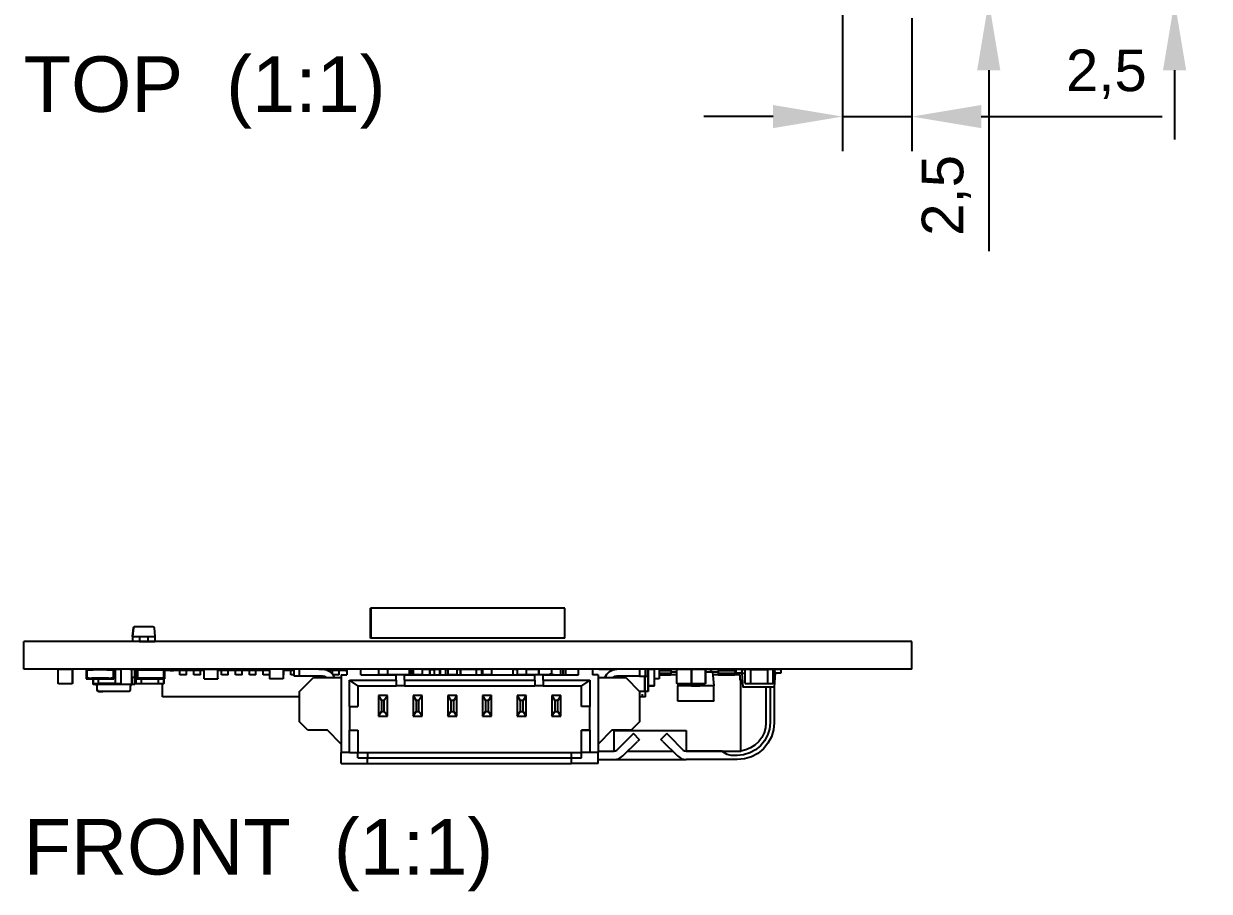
# Model space of a CAD drawing. Header units: millimetres. Extents: x -50 to 227, y -72 to 118.
# Drawn here: x 30.91 to 73.63, y 22.92 to 54.17 of the extents above; entities that cross this region are included whole.
import ezdxf

# ---------------------------------------------------------------- set-up
doc = ezdxf.new("R2010")
doc.units = ezdxf.units.MM
doc.layers.add('LABELS', color=7, linetype='Continuous')
doc.layers.add('VISIBLE', color=7, linetype='Continuous')
doc.styles.get("Standard").update_dxf_attribs({"font": 'arial.ttf'})
doc.dimstyles.get("Standard").update_dxf_attribs({"dimtxt": 2.5, "dimasz": 2.5, "dimexe": 1.25, "dimexo": 0.625, "dimtad": 1, "dimtxsty": 'Standard', "dimcen": 2.5, "dimazin": 3, "dimtfac": 1, "dimtmove": 0, "dimatfit": 3})

# ---------------------------------------------------------------- blocks, each defined once
blk = doc.blocks.new('*D2')
at = {"color": 0, "lineweight": -2, "transparency": 16777216}
for p, q in [((65.681, 60), (65.681, 62.5)), ((61.035, 57.5), (66.931, 57.5)), ((65.681, 57.5), (65.681, 55)), ((63.535, 55), (66.931, 55)), ((65.681, 52.5), (65.681, 45.982))]:
    blk.add_line(p, q, dxfattribs=at)
at = {"color": 0, "transparency": 16777216}
for points in [[(65.264, 60), (66.098, 60), (65.681, 57.5)], [(65.264, 52.5), (66.098, 52.5), (65.681, 55)]]:
    blk.add_solid(points, dxfattribs=at)
at = {"layer": 'Defpoints', "color": 0, "transparency": 16777216}
for p in [(60.41, 57.5), (62.91, 55), (65.681, 55)]:
    blk.add_point(p, dxfattribs=at)
at = {"color": 0, "transparency": 16777216, "insert": (64.155, 47.991), "char_height": 1.5, "attachment_point": 5, "rotation": 90}
blk.add_mtext('2,5', dxfattribs=at)
blk = doc.blocks.new('*D3')
at = {"color": 0, "lineweight": -2, "transparency": 16777216}
for p, q in [((60.41, 56.875), (60.41, 49.58)), ((62.91, 54.375), (62.91, 49.58)), ((57.91, 50.83), (55.41, 50.83)), ((60.41, 50.83), (62.91, 50.83)), ((65.41, 50.83), (71.928, 50.83))]:
    blk.add_line(p, q, dxfattribs=at)
at = {"color": 0, "transparency": 16777216}
for points in [[(57.91, 51.247), (57.91, 50.413), (60.41, 50.83)], [(65.41, 51.247), (65.41, 50.413), (62.91, 50.83)]]:
    blk.add_solid(points, dxfattribs=at)
at = {"layer": 'Defpoints', "color": 0, "transparency": 16777216}
for p in [(60.41, 57.5), (62.91, 55), (62.91, 50.83)]:
    blk.add_point(p, dxfattribs=at)
at = {"color": 0, "transparency": 16777216, "insert": (69.919, 52.356), "char_height": 1.5, "attachment_point": 5}
blk.add_mtext('2,5', dxfattribs=at)
blk = doc.blocks.new('*D10')
at = {"color": 0, "lineweight": -2, "transparency": 16777216}
for p, q in [((72.378, 63.75), (72.378, 66.25)), ((61.135, 61.25), (73.628, 61.25)), ((72.378, 55), (72.378, 61.25)), ((63.535, 55), (73.628, 55)), ((72.378, 52.5), (72.378, 50))]:
    blk.add_line(p, q, dxfattribs=at)
at = {"color": 0, "transparency": 16777216}
for points in [[(71.961, 63.75), (72.795, 63.75), (72.378, 61.25)], [(71.961, 52.5), (72.795, 52.5), (72.378, 55)]]:
    blk.add_solid(points, dxfattribs=at)
at = {"layer": 'Defpoints', "color": 0, "transparency": 16777216}
for p in [(60.51, 61.25), (72.378, 61.25), (62.91, 55)]:
    blk.add_point(p, dxfattribs=at)
at = {"color": 0, "transparency": 16777216, "insert": (70.851, 58.125), "char_height": 1.5, "attachment_point": 5, "rotation": 90}
blk.add_mtext('6,25', dxfattribs=at)

msp = doc.modelspace()

# ---------------------------------------------------------------- linework, layer by layer
at = {"layer": 'VISIBLE'}
for points in [[(43.431, 33.127), (43.41, 33.127)], [(43.41, 32.047), (43.41, 33.127)], [(43.431, 32.047), (43.431, 33.127)], [(50.41, 33.127), (43.431, 33.127)], [(50.41, 32.047), (50.41, 33.127)], [(34.836, 32.107), (34.862, 32.412)], [(34.862, 32.412), (34.836, 32.107)], [(34.836, 32.107), (34.986, 32.107)], [(34.836, 32.107), (34.836, 31.927)], [(34.836, 32.107), (34.836, 32.107)], [(34.862, 32.412), (34.878, 32.444), (34.912, 32.457)], [(34.912, 32.457), (34.878, 32.444), (34.862, 32.412)], [(34.912, 32.457), (35.559, 32.457)], [(34.986, 32.107), (35.086, 32.107)], [(35.086, 32.107), (35.086, 31.927)], [(35.086, 32.107), (35.089, 32.107), (35.1, 32.107), (35.118, 32.107), (35.142, 32.107), (35.17, 32.107), (35.202, 32.107), (35.236, 32.107), (35.269, 32.107), (35.301, 32.107), (35.329, 32.107), (35.353, 32.107), (35.371, 32.107), (35.382, 32.107), (35.386, 32.107)], [(35.386, 32.107), (35.486, 32.107)], [(35.386, 32.107), (35.386, 31.927)], [(35.486, 32.107), (35.636, 32.107)], [(35.559, 32.457), (35.593, 32.444), (35.609, 32.412)], [(35.609, 32.412), (35.636, 32.107)], [(35.636, 32.107), (35.636, 31.927)], [(43.431, 32.047), (43.41, 32.047)], [(50.41, 32.047), (43.431, 32.047)], [(30.91, 30.927), (30.91, 31.927)], [(62.91, 31.927), (30.91, 31.927)], [(35.086, 31.927), (35.089, 31.927), (35.1, 31.927), (35.118, 31.927), (35.142, 31.927), (35.17, 31.927), (35.202, 31.927), (35.236, 31.927), (35.269, 31.927), (35.301, 31.927), (35.329, 31.927), (35.353, 31.927), (35.371, 31.927), (35.382, 31.927), (35.386, 31.927)], [(35.386, 31.927), (35.486, 31.927)], [(35.486, 31.927), (35.586, 31.927)], [(35.586, 31.927), (35.636, 31.927)], [(62.91, 30.927), (62.91, 31.927)], [(62.91, 30.927), (30.91, 30.927)], [(32.148, 30.915), (32.16, 30.927)], [(32.148, 30.915), (32.16, 30.927)], [(32.16, 30.927), (32.148, 30.915)], [(32.16, 30.927), (32.148, 30.915)], [(32.148, 30.415), (32.148, 30.915)], [(32.16, 30.927), (32.66, 30.927)], [(32.66, 30.927), (32.16, 30.927)], [(32.66, 30.927), (32.672, 30.915)], [(32.66, 30.927), (32.672, 30.915)], [(32.672, 30.915), (32.66, 30.927)], [(32.672, 30.915), (32.66, 30.927)], [(32.672, 30.915), (32.672, 30.415)], [(32.672, 30.415), (32.672, 30.915)], [(32.672, 30.415), (32.672, 30.915)], [(32.672, 30.915), (32.672, 30.415)], [(33.411, 30.927), (33.161, 30.927)], [(33.161, 30.927), (33.161, 30.577)], [(34.141, 30.907), (33.181, 30.907)], [(33.181, 30.907), (33.181, 30.597)], [(33.181, 30.597), (33.181, 30.907)], [(33.181, 30.907), (33.411, 30.907)], [(33.423, 30.927), (33.411, 30.927)], [(33.51, 30.927), (33.481, 30.927), (33.411, 30.927)], [(33.423, 30.927), (33.411, 30.915)], [(33.411, 30.915), (33.423, 30.927)], [(33.411, 30.907), (33.411, 30.927)], [(33.411, 30.907), (33.411, 30.915)], [(33.423, 30.927), (33.599, 30.927)], [(33.51, 30.927), (33.483, 30.927)], [(34.222, 30.927), (33.599, 30.927)], [(33.911, 30.927), (33.599, 30.927)], [(34.222, 30.927), (33.599, 30.927)], [(33.599, 30.927), (33.611, 30.915)], [(33.611, 30.915), (33.599, 30.927)], [(33.911, 30.915), (33.611, 30.915)], [(33.611, 30.907), (33.611, 30.915)], [(33.66, 30.927), (33.66, 30.927)], [(34.161, 30.927), (33.911, 30.927)], [(33.911, 30.927), (33.911, 30.907)], [(33.911, 30.907), (34.141, 30.907)], [(34.141, 30.597), (34.141, 30.907)], [(34.141, 30.907), (34.141, 30.597)], [(34.223, 30.927), (34.161, 30.927)], [(34.161, 30.577), (34.161, 30.927)], [(34.211, 30.915), (34.161, 30.915)], [(34.223, 30.927), (34.211, 30.915)], [(34.211, 30.915), (34.223, 30.927)], [(34.211, 30.915), (34.211, 30.415)], [(34.223, 30.927), (34.399, 30.927)], [(34.81, 30.927), (34.399, 30.927)], [(34.81, 30.927), (34.399, 30.927)], [(34.73, 30.927), (34.399, 30.927)], [(34.411, 30.915), (34.399, 30.927)], [(34.399, 30.927), (34.411, 30.915)], [(34.411, 30.915), (34.411, 30.415)], [(34.73, 30.927), (34.775, 30.927)], [(34.81, 30.927), (34.775, 30.927)], [(34.81, 30.627), (34.81, 30.927)], [(34.838, 30.927), (34.81, 30.927)], [(34.81, 30.627), (34.81, 30.927)], [(34.81, 30.927), (34.84, 30.927), (34.91, 30.927)], [(34.838, 30.927), (34.81, 30.927)], [(34.838, 30.927), (34.91, 30.927)], [(34.91, 30.927), (34.91, 30.627)], [(34.91, 30.627), (34.91, 30.927)], [(34.91, 30.927), (34.91, 30.627)], [(34.985, 30.927), (34.911, 30.927)], [(34.911, 30.927), (34.911, 30.577)], [(35.005, 30.907), (34.931, 30.907)], [(34.931, 30.907), (34.931, 30.597)], [(34.931, 30.597), (34.931, 30.907)], [(34.931, 30.907), (34.985, 30.907)], [(34.972, 30.927), (34.972, 30.927)], [(35.148, 30.927), (34.972, 30.927)], [(34.972, 30.927), (34.985, 30.927)], [(34.985, 30.577), (34.985, 30.927)], [(34.985, 30.927), (35.235, 30.927)], [(35.005, 30.597), (35.005, 30.907)], [(35.005, 30.907), (35.965, 30.907)], [(35.235, 30.907), (35.005, 30.907)], [(35.005, 30.907), (35.005, 30.597)], [(35.148, 30.927), (35.148, 30.927)], [(35.235, 30.927), (35.235, 30.907)], [(35.235, 30.915), (35.661, 30.915)], [(35.735, 30.927), (35.661, 30.927)], [(35.661, 30.927), (35.661, 30.907)], [(35.735, 30.927), (35.985, 30.927)], [(35.735, 30.907), (35.735, 30.927)], [(35.965, 30.907), (35.735, 30.907)], [(35.948, 30.927), (35.772, 30.927)], [(35.948, 30.927), (35.948, 30.927)], [(35.965, 30.907), (35.965, 30.597)], [(35.965, 30.597), (35.965, 30.907)], [(36.19, 30.927), (35.985, 30.927)], [(36.19, 30.927), (35.985, 30.927)], [(36.19, 30.927), (35.985, 30.927)], [(36.19, 30.927), (35.985, 30.927)], [(36.19, 30.927), (35.985, 30.927)], [(36.19, 30.927), (35.985, 30.927)], [(36.19, 30.927), (35.985, 30.927)], [(36.19, 30.927), (35.985, 30.927)], [(36.19, 30.927), (35.985, 30.927)], [(36.19, 30.927), (35.985, 30.927)], [(35.985, 30.927), (35.985, 30.577)], [(36.54, 30.877), (35.985, 30.877)], [(36.31, 30.927), (36.275, 30.927), (36.19, 30.927)], [(36.19, 30.927), (36.275, 30.927), (36.31, 30.927)], [(36.31, 30.927), (36.275, 30.927), (36.19, 30.927)], [(36.19, 30.927), (36.275, 30.927), (36.31, 30.927)], [(36.31, 30.927), (36.275, 30.927), (36.19, 30.927)], [(36.19, 30.927), (36.275, 30.927), (36.31, 30.927)], [(36.31, 30.927), (36.275, 30.927), (36.19, 30.927)], [(36.19, 30.927), (36.275, 30.927), (36.31, 30.927)], [(36.31, 30.927), (36.275, 30.927), (36.19, 30.927)], [(36.19, 30.927), (36.275, 30.927), (36.31, 30.927)], [(36.31, 30.927), (36.275, 30.927), (36.19, 30.927)], [(36.19, 30.927), (36.275, 30.927), (36.31, 30.927)], [(36.31, 30.927), (36.275, 30.927), (36.19, 30.927)], [(36.19, 30.927), (36.275, 30.927), (36.31, 30.927)], [(36.31, 30.927), (36.275, 30.927), (36.19, 30.927)], [(36.19, 30.927), (36.275, 30.927), (36.31, 30.927)], [(36.31, 30.927), (36.275, 30.927), (36.19, 30.927)], [(36.19, 30.927), (36.275, 30.927), (36.31, 30.927)], [(36.31, 30.927), (36.275, 30.927), (36.19, 30.927)], [(36.19, 30.877), (36.275, 30.877), (36.31, 30.877)], [(36.301, 30.927), (36.31, 30.927)], [(36.31, 30.927), (36.411, 30.927)], [(36.411, 30.927), (36.31, 30.927)], [(36.31, 30.877), (36.31, 30.927)], [(36.31, 30.877), (36.31, 30.927)], [(36.31, 30.877), (36.31, 30.927)], [(36.31, 30.877), (36.31, 30.927)], [(36.31, 30.877), (36.31, 30.927)], [(36.31, 30.877), (36.31, 30.927)], [(36.31, 30.877), (36.31, 30.927)], [(36.31, 30.877), (36.31, 30.927)], [(36.31, 30.877), (36.31, 30.927)], [(36.31, 30.877), (36.31, 30.927)], [(36.31, 30.877), (36.31, 30.927)], [(36.31, 30.877), (36.31, 30.927)], [(36.31, 30.877), (36.31, 30.877)], [(36.31, 30.877), (36.31, 30.877)], [(36.31, 30.877), (36.31, 30.877)], [(36.31, 30.877), (36.31, 30.877)], [(36.31, 30.877), (36.31, 30.877)], [(36.31, 30.877), (36.31, 30.877)], [(36.31, 30.877), (36.31, 30.877)], [(36.31, 30.877), (36.31, 30.877)], [(36.423, 30.915), (36.411, 30.927)], [(36.423, 30.915), (36.411, 30.927)], [(36.411, 30.927), (36.423, 30.915)], [(36.411, 30.927), (36.423, 30.915)], [(36.423, 30.877), (36.423, 30.915)], [(36.423, 30.915), (36.423, 30.877)], [(36.423, 30.915), (36.423, 30.877)], [(36.423, 30.877), (36.423, 30.915)], [(36.54, 30.927), (36.54, 30.927)], [(36.54, 30.727), (36.54, 30.927)], [(36.54, 30.927), (36.78, 30.927)], [(36.78, 30.927), (36.54, 30.927)], [(36.54, 30.727), (36.54, 30.877)], [(36.78, 30.877), (36.54, 30.877)], [(36.78, 30.877), (36.78, 30.927)], [(36.78, 30.877), (36.78, 30.927)], [(36.78, 30.727), (36.78, 30.927)], [(37.04, 30.877), (36.78, 30.877)], [(36.78, 30.727), (36.78, 30.877)], [(36.78, 30.877), (36.78, 30.877)], [(36.78, 30.877), (36.78, 30.877)], [(36.835, 30.927), (37.41, 30.927)], [(36.835, 30.877), (36.835, 30.927)], [(37.04, 30.927), (37.04, 30.927)], [(37.04, 30.727), (37.04, 30.927)], [(37.04, 30.927), (37.28, 30.927)], [(37.28, 30.927), (37.04, 30.927)], [(37.04, 30.727), (37.04, 30.877)], [(37.28, 30.877), (37.04, 30.877)], [(37.28, 30.927), (37.28, 30.927)], [(37.28, 30.877), (37.28, 30.927)], [(37.28, 30.727), (37.28, 30.927)], [(37.41, 30.877), (37.28, 30.877)], [(37.28, 30.727), (37.28, 30.877)], [(37.41, 30.927), (37.31, 30.927)], [(37.31, 30.927), (37.31, 30.927)], [(37.41, 30.927), (37.31, 30.927)], [(37.41, 30.577), (37.41, 30.927)], [(37.41, 30.927), (37.91, 30.927)], [(37.41, 30.927), (37.41, 30.927)], [(37.512, 30.927), (37.512, 30.927)], [(37.91, 30.927), (39.761, 30.927)], [(37.91, 30.907), (37.91, 30.927)], [(37.91, 30.577), (37.91, 30.927)], [(38.04, 30.927), (37.91, 30.927)], [(38.04, 30.927), (37.91, 30.927)], [(38.04, 30.927), (37.91, 30.927)], [(37.91, 30.597), (37.91, 30.907)], [(38.04, 30.877), (37.91, 30.877)], [(38.04, 30.927), (38.04, 30.927)], [(38.04, 30.727), (38.04, 30.927)], [(38.04, 30.927), (38.28, 30.927)], [(38.28, 30.927), (38.04, 30.927)], [(38.04, 30.727), (38.04, 30.877)], [(38.28, 30.877), (38.04, 30.877)], [(38.28, 30.927), (38.28, 30.927)], [(38.28, 30.877), (38.28, 30.927)], [(38.28, 30.727), (38.28, 30.927)], [(38.54, 30.927), (38.28, 30.927)], [(38.31, 30.927), (38.28, 30.927)], [(38.31, 30.927), (38.28, 30.927)], [(38.54, 30.877), (38.28, 30.877)], [(38.28, 30.727), (38.28, 30.877)], [(38.31, 30.927), (38.31, 30.927)], [(38.54, 30.927), (38.54, 30.927)], [(38.54, 30.727), (38.54, 30.927)], [(38.54, 30.927), (38.78, 30.927)], [(38.78, 30.927), (38.54, 30.927)], [(38.54, 30.727), (38.54, 30.877)], [(38.78, 30.877), (38.54, 30.877)], [(38.78, 30.927), (38.78, 30.927)], [(38.78, 30.877), (38.78, 30.927)], [(38.78, 30.727), (38.78, 30.927)], [(39.04, 30.927), (38.78, 30.927)], [(39.04, 30.877), (38.78, 30.877)], [(38.78, 30.727), (38.78, 30.877)], [(39.04, 30.927), (39.04, 30.927)], [(39.04, 30.727), (39.04, 30.927)], [(39.04, 30.927), (39.28, 30.927)], [(39.28, 30.927), (39.04, 30.927)], [(39.04, 30.727), (39.04, 30.877)], [(39.28, 30.877), (39.04, 30.877)], [(39.28, 30.927), (39.28, 30.927)], [(39.28, 30.877), (39.28, 30.927)], [(39.28, 30.727), (39.28, 30.927)], [(39.54, 30.927), (39.28, 30.927)], [(39.54, 30.877), (39.28, 30.877)], [(39.28, 30.727), (39.28, 30.877)], [(39.41, 30.927), (39.41, 30.927)], [(39.41, 30.927), (39.54, 30.927)], [(39.54, 30.927), (39.54, 30.927)], [(39.54, 30.727), (39.54, 30.927)], [(39.54, 30.927), (39.564, 30.927), (39.626, 30.927), (39.761, 30.927)], [(39.761, 30.927), (39.54, 30.927)], [(39.54, 30.727), (39.54, 30.877)], [(39.761, 30.877), (39.626, 30.877), (39.564, 30.877), (39.54, 30.877)], [(39.761, 30.927), (39.761, 30.577)], [(40.261, 30.927), (39.761, 30.927)], [(39.78, 30.927), (39.78, 30.927)], [(40.04, 30.927), (40.04, 30.927)], [(40.261, 30.927), (40.653, 30.927)], [(40.261, 30.927), (40.28, 30.927)], [(40.28, 30.927), (40.261, 30.927)], [(40.261, 30.927), (40.261, 30.907)], [(40.261, 30.927), (40.261, 30.577)], [(40.261, 30.907), (40.261, 30.597)], [(40.28, 30.877), (40.261, 30.877)], [(40.28, 30.927), (40.28, 30.927)], [(40.28, 30.877), (40.28, 30.927)], [(40.28, 30.727), (40.28, 30.927)], [(40.28, 30.927), (40.41, 30.927)], [(40.54, 30.877), (40.28, 30.877)], [(40.28, 30.727), (40.28, 30.877)], [(40.41, 30.927), (40.41, 30.927)], [(40.51, 30.927), (40.41, 30.927)], [(40.51, 30.927), (40.41, 30.927)], [(40.51, 30.927), (40.51, 30.927)], [(40.54, 30.727), (40.54, 30.927)], [(40.54, 30.927), (40.573, 30.927), (40.653, 30.927)], [(40.653, 30.927), (40.54, 30.927)], [(40.54, 30.727), (40.54, 30.877)], [(40.653, 30.877), (40.573, 30.877), (40.54, 30.877)], [(40.653, 30.677), (40.653, 30.927)], [(40.853, 30.677), (40.853, 30.927)], [(41.54, 30.927), (41.78, 30.927)], [(41.679, 30.927), (41.985, 30.927)], [(41.78, 30.927), (41.679, 30.927)], [(41.679, 30.927), (41.815, 30.905), (41.938, 30.844), (42.037, 30.748), (42.102, 30.627)], [(41.78, 30.915), (41.78, 30.927)], [(41.78, 30.915), (41.78, 30.927)], [(41.822, 30.927), (41.822, 30.927)], [(41.998, 30.927), (41.822, 30.927)], [(41.822, 30.927), (41.998, 30.927)], [(41.998, 30.927), (41.822, 30.927)], [(41.822, 30.927), (41.998, 30.927)], [(41.998, 30.927), (41.822, 30.927)], [(41.822, 30.927), (41.998, 30.927)], [(42.04, 30.877), (41.884, 30.877)], [(41.985, 30.877), (41.985, 30.927)], [(41.985, 30.877), (41.985, 30.877)], [(41.985, 30.877), (41.985, 30.877)], [(41.998, 30.927), (42.01, 30.915)], [(42.01, 30.915), (41.998, 30.927)], [(41.998, 30.927), (42.01, 30.915)], [(42.01, 30.915), (41.998, 30.927)], [(41.998, 30.927), (42.01, 30.915)], [(42.01, 30.915), (41.998, 30.927)], [(42.01, 30.915), (42.04, 30.915)], [(42.01, 30.877), (42.01, 30.915)], [(42.04, 30.927), (42.04, 30.927)], [(42.04, 30.743), (42.04, 30.927)], [(42.04, 30.927), (42.28, 30.927)], [(42.28, 30.927), (42.04, 30.927)], [(42.04, 30.743), (42.04, 30.877)], [(42.28, 30.877), (42.04, 30.877)], [(42.28, 30.877), (42.28, 30.927)], [(42.28, 30.877), (42.28, 30.927)], [(42.28, 30.727), (42.28, 30.927)], [(42.28, 30.915), (42.51, 30.915)], [(42.553, 30.877), (42.28, 30.877)], [(42.28, 30.727), (42.28, 30.877)], [(42.28, 30.877), (42.28, 30.877)], [(42.28, 30.877), (42.28, 30.877)], [(42.51, 30.927), (42.521, 30.927), (42.553, 30.927)], [(42.553, 30.927), (42.521, 30.927), (42.51, 30.927)], [(42.51, 30.927), (42.521, 30.927), (42.553, 30.927)], [(42.553, 30.927), (42.521, 30.927), (42.51, 30.927)], [(42.51, 30.877), (42.51, 30.927)], [(42.51, 30.927), (42.521, 30.927), (42.553, 30.927)], [(42.553, 30.927), (42.521, 30.927), (42.51, 30.927)], [(42.51, 30.877), (42.521, 30.877), (42.553, 30.877)], [(42.553, 30.927), (42.533, 30.927)], [(42.553, 30.927), (42.553, 30.727)], [(43.053, 30.727), (43.053, 30.927)], [(43.693, 30.927), (43.693, 30.727)], [(44.013, 30.927), (44.013, 30.727)], [(44.81, 30.727), (44.81, 30.927)], [(44.81, 30.927), (44.91, 30.927)], [(44.83, 30.727), (44.83, 30.907)], [(44.83, 30.907), (44.905, 30.907)], [(44.905, 30.907), (44.83, 30.907)], [(44.83, 30.907), (44.83, 30.727)], [(44.917, 30.927), (44.905, 30.915)], [(44.905, 30.727), (44.905, 30.915)], [(44.91, 30.925), (44.91, 30.927)], [(44.91, 30.927), (44.943, 30.927)], [(44.943, 30.927), (44.917, 30.927)], [(44.917, 30.927), (44.943, 30.927)], [(44.943, 30.927), (44.922, 30.927)], [(44.922, 30.927), (44.943, 30.927)], [(44.943, 30.927), (44.943, 30.727)], [(45.263, 30.927), (45.263, 30.727)], [(45.263, 30.927), (45.536, 30.927)], [(45.536, 30.927), (45.263, 30.927)], [(45.548, 30.915), (45.536, 30.927)], [(45.548, 30.915), (45.536, 30.927)], [(45.536, 30.927), (45.548, 30.915)], [(45.536, 30.927), (45.548, 30.915)], [(45.548, 30.727), (45.548, 30.915)], [(45.548, 30.915), (45.548, 30.727)], [(45.548, 30.915), (45.548, 30.727)], [(45.548, 30.727), (45.548, 30.915)], [(45.548, 30.915), (45.705, 30.915)], [(45.56, 30.927), (45.66, 30.927)], [(45.56, 30.915), (45.56, 30.927)], [(45.66, 30.927), (45.91, 30.927)], [(45.66, 30.915), (45.66, 30.927)], [(45.717, 30.927), (45.705, 30.915)], [(45.705, 30.915), (45.705, 30.727)], [(45.893, 30.927), (45.717, 30.927)], [(45.717, 30.927), (45.893, 30.927)], [(45.898, 30.927), (45.722, 30.927)], [(45.722, 30.927), (45.898, 30.927)], [(45.893, 30.927), (45.905, 30.915)], [(45.905, 30.915), (45.893, 30.927)], [(45.898, 30.927), (45.91, 30.915)], [(45.91, 30.915), (45.898, 30.927)], [(45.905, 30.727), (45.905, 30.915)], [(45.905, 30.915), (45.905, 30.727)], [(45.91, 30.927), (45.91, 30.727)], [(45.91, 30.727), (45.91, 30.915)], [(45.91, 30.915), (45.91, 30.727)], [(46.136, 30.927), (46.124, 30.915)], [(46.136, 30.927), (46.124, 30.915)], [(46.124, 30.915), (46.136, 30.927)], [(46.124, 30.915), (46.136, 30.927)], [(46.124, 30.727), (46.124, 30.915)], [(46.136, 30.927), (46.193, 30.927)], [(46.193, 30.927), (46.136, 30.927)], [(46.193, 30.927), (46.193, 30.727)], [(46.513, 30.927), (46.513, 30.727)], [(46.513, 30.927), (46.636, 30.927)], [(46.636, 30.927), (46.513, 30.927)], [(46.599, 30.927), (46.599, 30.927)], [(46.648, 30.915), (46.636, 30.927)], [(46.648, 30.915), (46.636, 30.927)], [(46.636, 30.927), (46.648, 30.915)], [(46.636, 30.927), (46.648, 30.915)], [(47.211, 30.915), (46.648, 30.915)], [(46.648, 30.727), (46.648, 30.915)], [(46.648, 30.915), (46.648, 30.727)], [(46.648, 30.915), (46.648, 30.727)], [(46.648, 30.727), (46.648, 30.915)], [(47.148, 30.915), (47.16, 30.927)], [(47.148, 30.915), (47.16, 30.927)], [(47.16, 30.927), (47.148, 30.915)], [(47.16, 30.927), (47.148, 30.915)], [(47.16, 30.927), (47.223, 30.927)], [(47.223, 30.927), (47.16, 30.927)], [(47.223, 30.927), (47.211, 30.915)], [(47.211, 30.915), (47.223, 30.927)], [(47.211, 30.915), (47.211, 30.727)], [(47.443, 30.927), (47.223, 30.927)], [(47.223, 30.927), (47.399, 30.927)], [(47.399, 30.927), (47.443, 30.927)], [(47.411, 30.915), (47.399, 30.927)], [(47.399, 30.927), (47.411, 30.915)], [(47.411, 30.915), (47.411, 30.727)], [(47.443, 30.927), (47.443, 30.727)], [(47.763, 30.927), (47.763, 30.727)], [(48.548, 30.915), (48.56, 30.927)], [(48.548, 30.915), (48.56, 30.927)], [(48.56, 30.927), (48.548, 30.915)], [(48.56, 30.927), (48.548, 30.915)], [(48.548, 30.727), (48.548, 30.915)], [(48.56, 30.927), (48.693, 30.927)], [(48.693, 30.927), (48.56, 30.927)], [(48.693, 30.927), (48.693, 30.727)], [(49.013, 30.927), (49.013, 30.727)], [(49.013, 30.927), (49.461, 30.927)], [(49.461, 30.927), (49.013, 30.927)], [(49.013, 30.927), (49.06, 30.927)], [(49.06, 30.927), (49.013, 30.927)], [(49.473, 30.915), (49.461, 30.927)], [(49.473, 30.915), (49.461, 30.927)], [(49.461, 30.927), (49.473, 30.915)], [(49.461, 30.927), (49.473, 30.915)], [(49.473, 30.727), (49.473, 30.915)], [(49.473, 30.915), (49.473, 30.727)], [(49.473, 30.915), (49.473, 30.727)], [(49.473, 30.727), (49.473, 30.915)], [(49.834, 30.727), (49.943, 30.766)], [(49.943, 30.766), (49.834, 30.727)], [(49.943, 30.727), (49.943, 30.927)], [(50.311, 30.927), (50.263, 30.927)], [(50.336, 30.927), (50.316, 30.927), (50.263, 30.927)], [(50.263, 30.727), (50.263, 30.927)], [(50.903, 30.927), (50.311, 30.927)], [(50.903, 30.927), (50.311, 30.927)], [(50.436, 30.927), (50.336, 30.927)], [(50.336, 30.927), (50.336, 30.727)], [(50.436, 30.927), (50.412, 30.927)], [(50.903, 30.927), (50.412, 30.927)], [(50.412, 30.927), (50.436, 30.927)], [(50.903, 30.927), (50.436, 30.927)], [(50.436, 30.727), (50.436, 30.927)], [(50.436, 30.927), (50.436, 30.727)], [(50.903, 30.727), (50.903, 30.927)], [(52.277, 30.927), (51.403, 30.927)], [(51.403, 30.927), (51.403, 30.727)], [(51.635, 30.927), (52.277, 30.927)], [(51.854, 30.627), (51.919, 30.748), (52.018, 30.844), (52.141, 30.905), (52.277, 30.927)], [(53.103, 30.927), (53.103, 30.677)], [(53.311, 30.927), (53.303, 30.927)], [(53.411, 30.927), (53.303, 30.927)], [(53.311, 30.927), (53.303, 30.927)], [(53.303, 30.927), (53.303, 30.677)], [(53.411, 30.927), (53.311, 30.927)], [(53.311, 30.927), (53.311, 30.677)], [(53.411, 30.677), (53.411, 30.927)], [(53.411, 30.927), (53.411, 30.677)], [(53.411, 30.927), (53.411, 30.677)], [(53.411, 30.927), (53.411, 30.677)], [(53.411, 30.927), (53.635, 30.927)], [(53.811, 30.927), (53.635, 30.927)], [(53.635, 30.327), (53.635, 30.927)], [(53.635, 30.332), (53.635, 30.927)], [(53.811, 30.927), (53.811, 30.907)], [(53.811, 30.927), (53.811, 30.577)], [(53.811, 30.927), (54.23, 30.927)], [(53.811, 30.907), (53.811, 30.597)], [(53.811, 30.877), (54.23, 30.877)], [(53.811, 30.777), (54.23, 30.777)], [(54.23, 30.927), (54.23, 30.877)], [(54.23, 30.877), (54.23, 30.777)], [(54.23, 30.827), (54.235, 30.827)], [(54.23, 30.827), (54.448, 30.827)], [(54.23, 30.777), (54.23, 30.727)], [(54.435, 30.827), (54.42, 30.827), (54.377, 30.827), (54.235, 30.827)], [(54.235, 30.827), (54.377, 30.827), (54.42, 30.827), (54.435, 30.827)], [(54.448, 30.915), (54.46, 30.927)], [(54.448, 30.915), (54.46, 30.927)], [(54.46, 30.927), (54.448, 30.915)], [(54.46, 30.927), (54.448, 30.915)], [(54.448, 30.415), (54.448, 30.915)], [(54.46, 30.927), (54.96, 30.927)], [(54.96, 30.927), (54.46, 30.927)], [(54.96, 30.927), (54.972, 30.915)], [(54.96, 30.927), (54.972, 30.915)], [(54.972, 30.915), (54.96, 30.927)], [(54.972, 30.915), (54.96, 30.927)], [(54.961, 30.927), (54.96, 30.927)], [(54.961, 30.927), (54.96, 30.927)], [(54.96, 30.927), (54.961, 30.927)], [(54.96, 30.927), (54.961, 30.927)], [(54.96, 30.927), (54.975, 30.927)], [(54.961, 30.927), (55.461, 30.927)], [(55.461, 30.927), (54.961, 30.927)], [(54.972, 30.915), (54.972, 30.415)], [(54.972, 30.415), (54.972, 30.915)], [(54.972, 30.415), (54.972, 30.915)], [(54.972, 30.915), (54.972, 30.415)], [(55.275, 30.927), (55.28, 30.927)], [(55.473, 30.915), (55.461, 30.927)], [(55.473, 30.915), (55.461, 30.927)], [(55.461, 30.927), (55.473, 30.915)], [(55.461, 30.927), (55.473, 30.915)], [(55.473, 30.415), (55.473, 30.915)], [(55.473, 30.915), (55.473, 30.415)], [(55.473, 30.915), (55.473, 30.415)], [(55.473, 30.415), (55.473, 30.915)], [(55.473, 30.827), (55.732, 30.827)], [(55.73, 30.827), (55.712, 30.827), (55.659, 30.827), (55.577, 30.827), (55.473, 30.827)], [(55.473, 30.827), (55.93, 30.827)], [(55.93, 30.827), (55.473, 30.827)], [(55.473, 30.827), (55.93, 30.827)], [(55.68, 30.877), (55.666, 30.912), (55.631, 30.927), (55.631, 30.927)], [(55.68, 30.877), (55.695, 30.841), (55.73, 30.827)], [(55.732, 30.827), (55.775, 30.327)], [(55.93, 30.927), (56.53, 30.927)], [(55.93, 30.927), (55.93, 30.877)], [(55.93, 30.877), (56.53, 30.877)], [(55.93, 30.877), (55.93, 30.777)], [(55.93, 30.777), (56.53, 30.777)], [(55.93, 30.777), (55.93, 30.727)], [(56.53, 30.927), (56.53, 30.877)], [(56.53, 30.877), (56.53, 30.777)], [(56.53, 30.827), (56.585, 30.827)], [(56.53, 30.827), (56.585, 30.827)], [(56.53, 30.777), (56.53, 30.727)], [(56.585, 30.787), (56.585, 30.927)], [(56.585, 30.927), (56.795, 30.927)], [(56.785, 30.787), (56.585, 30.787)], [(56.785, 30.787), (56.795, 30.927)], [(56.795, 30.927), (56.785, 30.787)], [(56.785, 30.787), (56.821, 30.277)], [(56.785, 30.787), (56.91, 30.787)], [(56.795, 30.927), (56.922, 30.927)], [(56.922, 30.927), (56.91, 30.915)], [(56.91, 30.415), (56.91, 30.915)], [(57.098, 30.927), (56.922, 30.927)], [(56.922, 30.927), (57.098, 30.927)], [(57.098, 30.927), (57.976, 30.927)], [(57.098, 30.927), (57.11, 30.915)], [(57.11, 30.915), (57.098, 30.927)], [(57.11, 30.915), (57.71, 30.915)], [(57.11, 30.415), (57.11, 30.915)], [(57.722, 30.927), (57.71, 30.915)], [(57.71, 30.915), (57.71, 30.415)], [(57.898, 30.927), (57.722, 30.927)], [(57.722, 30.927), (57.898, 30.927)], [(57.898, 30.927), (57.91, 30.915)], [(57.91, 30.915), (57.898, 30.927)], [(57.91, 30.415), (57.91, 30.915)], [(57.91, 30.915), (57.91, 30.415)], [(57.91, 30.787), (57.985, 30.787)], [(57.985, 30.787), (57.95, 30.277)], [(57.985, 30.787), (57.976, 30.927)], [(57.976, 30.927), (58.185, 30.927)], [(57.985, 30.787), (57.976, 30.927)], [(58.185, 30.787), (57.985, 30.787)], [(58.185, 30.927), (58.185, 30.787)], [(32.16, 30.403), (32.148, 30.415)], [(32.66, 30.403), (32.16, 30.403)], [(32.672, 30.415), (32.66, 30.403)], [(33.161, 30.577), (33.261, 30.577)], [(33.181, 30.597), (34.141, 30.597)], [(33.261, 30.597), (33.181, 30.597)], [(33.261, 30.597), (33.261, 30.577)], [(33.261, 30.597), (33.261, 30.577)], [(33.261, 30.577), (33.361, 30.577)], [(33.961, 30.597), (33.361, 30.597)], [(33.361, 30.597), (33.361, 30.577)], [(33.361, 30.577), (33.961, 30.577)], [(33.41, 30.377), (33.41, 30.577)], [(33.41, 30.577), (33.41, 30.377)], [(33.41, 30.415), (33.41, 30.577)], [(33.51, 30.377), (33.481, 30.377), (33.41, 30.377)], [(33.411, 30.415), (33.411, 30.577)], [(33.411, 30.415), (33.423, 30.403)], [(33.599, 30.403), (33.423, 30.403)], [(33.51, 30.403), (33.51, 30.377)], [(34.81, 30.377), (33.51, 30.377)], [(33.76, 30.377), (33.584, 30.377), (33.528, 30.377), (33.51, 30.377)], [(33.51, 30.377), (33.546, 30.362), (33.56, 30.327)], [(33.56, 30.327), (33.546, 30.362), (33.512, 30.377), (33.51, 30.377)], [(33.611, 30.415), (33.599, 30.403)], [(33.611, 30.415), (33.611, 30.577)], [(34.211, 30.415), (33.611, 30.415)], [(33.961, 30.597), (33.961, 30.577)], [(33.961, 30.597), (33.961, 30.577)], [(33.961, 30.577), (34.061, 30.577)], [(34.061, 30.597), (34.061, 30.577)], [(34.141, 30.597), (34.061, 30.597)], [(34.061, 30.577), (34.161, 30.577)], [(34.223, 30.403), (34.211, 30.415)], [(34.399, 30.403), (34.223, 30.403)], [(34.399, 30.403), (34.411, 30.415)], [(34.766, 30.349), (34.76, 30.327)], [(34.766, 30.349), (34.76, 30.327)], [(34.81, 30.377), (34.766, 30.349)], [(34.81, 30.377), (34.809, 30.377), (34.775, 30.362), (34.766, 30.349)], [(34.81, 30.377), (34.81, 30.627)], [(34.91, 30.627), (34.84, 30.627), (34.81, 30.627)], [(34.81, 30.627), (34.81, 30.377)], [(34.81, 30.627), (34.838, 30.627)], [(34.81, 30.627), (34.838, 30.627)], [(34.91, 30.627), (34.84, 30.627), (34.81, 30.627)], [(34.91, 30.377), (34.84, 30.377), (34.81, 30.377)], [(34.91, 30.627), (34.91, 30.377)], [(34.91, 30.377), (34.91, 30.627)], [(34.91, 30.627), (34.91, 30.627)], [(34.91, 30.377), (34.91, 30.377)], [(34.911, 30.577), (35.011, 30.577)], [(34.931, 30.597), (34.985, 30.597)], [(34.985, 30.597), (34.931, 30.597)], [(34.96, 30.415), (34.96, 30.577)], [(34.96, 30.415), (34.972, 30.403)], [(35.148, 30.403), (34.972, 30.403)], [(35.085, 30.577), (34.985, 30.577)], [(35.011, 30.597), (35.005, 30.597)], [(35.965, 30.597), (35.005, 30.597)], [(35.005, 30.597), (35.085, 30.597)], [(35.011, 30.577), (35.111, 30.577)], [(35.011, 30.577), (35.043, 30.577)], [(35.085, 30.597), (35.085, 30.577)], [(35.085, 30.577), (35.185, 30.577)], [(35.111, 30.577), (35.711, 30.577)], [(35.148, 30.403), (35.16, 30.415)], [(35.16, 30.415), (35.148, 30.403)], [(35.16, 30.415), (35.16, 30.577)], [(35.16, 30.415), (35.76, 30.415)], [(35.185, 30.597), (35.785, 30.597)], [(35.185, 30.597), (35.185, 30.577)], [(35.785, 30.577), (35.185, 30.577)], [(35.711, 30.577), (35.811, 30.577)], [(35.711, 30.577), (35.743, 30.577)], [(35.76, 30.577), (35.76, 30.415)], [(35.772, 30.403), (35.76, 30.415)], [(35.948, 30.403), (35.772, 30.403)], [(35.785, 30.597), (35.785, 30.577)], [(35.785, 30.577), (35.885, 30.577)], [(35.811, 30.577), (35.911, 30.577)], [(35.885, 30.597), (35.965, 30.597)], [(35.885, 30.597), (35.885, 30.577)], [(35.985, 30.577), (35.885, 30.577)], [(35.91, 29.927), (35.91, 30.403)], [(35.911, 30.577), (35.943, 30.577)], [(35.96, 30.415), (35.948, 30.403)], [(35.948, 30.403), (35.96, 30.415)], [(35.96, 30.415), (35.96, 30.577)], [(35.96, 30.577), (35.96, 30.415)], [(36.78, 30.727), (36.54, 30.727)], [(36.78, 30.727), (36.54, 30.727)], [(37.28, 30.727), (37.04, 30.727)], [(37.28, 30.727), (37.04, 30.727)], [(37.41, 30.577), (37.91, 30.577)], [(37.91, 30.597), (37.91, 30.577)], [(37.91, 30.597), (37.91, 30.577)], [(38.28, 30.727), (38.04, 30.727)], [(38.28, 30.727), (38.04, 30.727)], [(38.78, 30.727), (38.54, 30.727)], [(38.78, 30.727), (38.54, 30.727)], [(39.28, 30.727), (39.04, 30.727)], [(39.28, 30.727), (39.04, 30.727)], [(39.761, 30.727), (39.54, 30.727)], [(39.761, 30.727), (39.54, 30.727)], [(40.261, 30.577), (39.761, 30.577)], [(40.28, 30.727), (40.261, 30.727)], [(40.28, 30.727), (40.261, 30.727)], [(40.261, 30.597), (40.261, 30.577)], [(40.261, 30.597), (40.261, 30.577)], [(40.653, 30.727), (40.54, 30.727)], [(40.653, 30.727), (40.54, 30.727)], [(40.853, 30.677), (40.653, 30.677)], [(41.678, 30.677), (40.853, 30.677)], [(40.853, 30.127), (41.353, 30.627)], [(41.353, 30.627), (42.353, 30.627)], [(41.81, 30.627), (41.749, 30.664), (41.678, 30.677)], [(42.28, 30.727), (42.052, 30.727)], [(42.28, 30.727), (42.052, 30.727)], [(42.353, 30.727), (42.353, 27.927)], [(42.353, 30.727), (42.553, 30.727)], [(42.653, 29.577), (42.653, 30.527)], [(42.953, 30.327), (42.653, 30.527)], [(42.653, 30.527), (44.328, 30.527)], [(43.053, 30.727), (44.328, 30.727)], [(43.693, 30.727), (43.693, 30.727)], [(44.013, 30.727), (43.693, 30.727)], [(45.028, 30.727), (43.928, 30.727)], [(43.928, 30.727), (43.928, 30.727)], [(44.328, 30.527), (44.328, 30.727)], [(44.328, 30.527), (44.328, 30.327)], [(44.628, 30.527), (44.628, 30.727)], [(44.628, 30.727), (49.328, 30.727)], [(44.628, 30.527), (49.328, 30.527)], [(44.628, 30.527), (44.628, 30.327)], [(45.263, 30.727), (44.943, 30.727)], [(45.028, 30.727), (45.028, 30.727)], [(45.263, 30.727), (45.263, 30.727)], [(46.193, 30.727), (46.193, 30.727)], [(46.513, 30.727), (46.193, 30.727)], [(46.513, 30.727), (46.513, 30.727)], [(47.443, 30.727), (47.443, 30.727)], [(47.763, 30.727), (47.443, 30.727)], [(47.763, 30.727), (47.763, 30.727)], [(48.693, 30.727), (48.693, 30.727)], [(49.013, 30.727), (48.693, 30.727)], [(50.028, 30.727), (48.928, 30.727)], [(48.928, 30.727), (48.928, 30.727)], [(49.328, 30.527), (49.328, 30.727)], [(49.328, 30.527), (49.328, 30.327)], [(49.628, 30.527), (49.628, 30.727)], [(49.628, 30.727), (50.903, 30.727)], [(49.628, 30.527), (51.303, 30.527)], [(49.628, 30.527), (49.628, 30.327)], [(49.943, 30.727), (50.263, 30.727)], [(50.028, 30.727), (50.028, 30.727)], [(50.263, 30.727), (50.263, 30.727)], [(51.303, 30.527), (51.003, 30.327)], [(51.303, 30.527), (51.303, 29.577)], [(51.603, 30.727), (51.403, 30.727)], [(51.603, 30.727), (51.603, 27.927)], [(51.603, 30.627), (52.603, 30.627)], [(52.278, 30.677), (52.207, 30.664), (52.146, 30.627)], [(53.103, 30.677), (52.278, 30.677)], [(52.603, 30.627), (53.103, 30.127)], [(53.103, 30.677), (53.303, 30.677)], [(53.186, 30.677), (53.286, 30.677)], [(53.186, 30.677), (53.186, 30.677)], [(53.186, 30.677), (53.286, 30.677)], [(53.186, 30.677), (53.186, 30.677)], [(53.286, 30.677), (53.286, 30.127)], [(53.286, 30.127), (53.286, 30.677)], [(53.286, 30.677), (53.322, 30.677), (53.411, 30.677)], [(53.286, 30.677), (53.322, 30.677), (53.411, 30.677)], [(53.286, 30.677), (53.286, 30.677)], [(53.411, 30.127), (53.411, 30.677)], [(53.411, 30.677), (53.411, 30.127)], [(53.411, 30.677), (53.411, 30.677)], [(53.411, 30.332), (53.635, 30.332)], [(53.811, 30.577), (53.635, 30.577)], [(53.811, 30.727), (54.23, 30.727)], [(53.811, 30.597), (53.811, 30.577)], [(53.811, 30.597), (53.811, 30.577)], [(54.448, 30.727), (54.23, 30.727)], [(54.46, 30.403), (54.448, 30.415)], [(54.96, 30.403), (54.46, 30.403)], [(54.482, 30.403), (54.475, 30.327)], [(54.972, 30.415), (54.96, 30.403)], [(54.961, 30.403), (54.96, 30.403)], [(55.461, 30.403), (54.961, 30.403)], [(54.975, 30.327), (54.975, 30.347), (54.975, 30.403)], [(55.275, 30.327), (55.275, 30.347), (55.275, 30.403)], [(55.473, 30.415), (55.461, 30.403)], [(55.93, 30.727), (55.74, 30.727)], [(55.93, 30.727), (56.53, 30.727)], [(56.73, 30.727), (56.53, 30.727)], [(56.73, 30.527), (56.73, 30.727)], [(56.75, 30.527), (56.73, 30.527)], [(56.75, 30.527), (56.804, 30.527)], [(56.75, 27.975), (56.75, 30.527)], [(56.91, 30.415), (56.922, 30.403)], [(57.098, 30.403), (56.922, 30.403)], [(57.098, 30.403), (57.11, 30.415)], [(57.11, 30.415), (57.098, 30.403)], [(57.11, 30.415), (57.71, 30.415)], [(57.722, 30.403), (57.71, 30.415)], [(57.898, 30.403), (57.722, 30.403)], [(57.91, 30.415), (57.898, 30.403)], [(57.898, 30.403), (57.91, 30.415)], [(33.56, 30.327), (33.56, 30.327)], [(33.56, 30.177), (33.56, 30.327)], [(33.61, 30.127), (33.575, 30.141), (33.56, 30.177)], [(33.56, 30.177), (33.575, 30.141), (33.609, 30.127), (33.61, 30.127), (33.655, 30.127), (33.76, 30.127)], [(33.76, 30.127), (33.654, 30.127), (33.614, 30.127), (33.61, 30.127)], [(34.56, 30.127), (33.76, 30.127)], [(34.666, 30.127), (34.56, 30.127)], [(34.56, 30.127), (34.56, 30.127)], [(34.56, 30.127), (34.56, 30.127)], [(34.674, 30.127), (34.666, 30.127)], [(34.674, 30.127), (34.666, 30.127)], [(34.71, 30.127), (34.674, 30.127)], [(34.71, 30.127), (34.746, 30.141), (34.76, 30.177)], [(34.76, 30.177), (34.76, 30.327)], [(34.76, 30.177), (34.76, 30.327)], [(34.76, 30.173), (34.76, 30.177)], [(40.853, 29.927), (35.91, 29.927)], [(40.853, 29.027), (40.853, 30.127)], [(42.953, 30.327), (42.953, 29.577)], [(42.953, 30.327), (44.328, 30.327)], [(44.013, 29.977), (43.693, 29.977)], [(43.693, 29.977), (43.693, 29.227)], [(44.013, 29.977), (43.693, 29.977)], [(43.693, 29.977), (43.803, 29.802)], [(44.013, 29.977), (43.903, 29.802)], [(44.013, 29.227), (44.013, 29.977)], [(44.628, 30.327), (44.328, 30.327)], [(44.628, 30.327), (49.328, 30.327)], [(45.263, 29.977), (44.943, 29.977)], [(44.943, 29.977), (44.943, 29.227)], [(45.263, 29.977), (44.943, 29.977)], [(44.943, 29.977), (45.053, 29.802)], [(45.263, 29.977), (45.153, 29.802)], [(45.263, 29.227), (45.263, 29.977)], [(46.513, 29.977), (46.193, 29.977)], [(46.193, 29.977), (46.193, 29.227)], [(46.513, 29.977), (46.193, 29.977)], [(46.193, 29.977), (46.303, 29.802)], [(46.513, 29.977), (46.403, 29.802)], [(46.513, 29.227), (46.513, 29.977)], [(47.763, 29.977), (47.443, 29.977)], [(47.443, 29.977), (47.443, 29.227)], [(47.763, 29.977), (47.443, 29.977)], [(47.443, 29.977), (47.553, 29.802)], [(47.763, 29.977), (47.653, 29.802)], [(47.763, 29.227), (47.763, 29.977)], [(49.013, 29.977), (48.693, 29.977)], [(48.693, 29.977), (48.693, 29.227)], [(49.013, 29.977), (48.693, 29.977)], [(48.693, 29.977), (48.803, 29.802)], [(49.013, 29.977), (48.903, 29.802)], [(49.013, 29.227), (49.013, 29.977)], [(49.628, 30.327), (49.328, 30.327)], [(49.628, 30.327), (51.003, 30.327)], [(50.263, 29.977), (49.943, 29.977)], [(49.943, 29.977), (49.943, 29.227)], [(50.263, 29.977), (49.943, 29.977)], [(49.943, 29.977), (50.053, 29.802)], [(50.263, 29.977), (50.153, 29.802)], [(50.263, 29.227), (50.263, 29.977)], [(51.003, 29.577), (51.003, 30.327)], [(53.286, 30.127), (53.103, 30.127)], [(53.103, 30.127), (53.103, 29.027)], [(53.211, 29.927), (53.103, 29.927)], [(53.211, 29.927), (53.211, 30.027)], [(53.311, 29.927), (53.281, 29.927), (53.211, 29.927)], [(53.211, 29.927), (53.211, 29.927)], [(53.211, 29.927), (53.211, 29.927)], [(53.411, 30.127), (53.322, 30.127), (53.286, 30.127)], [(53.311, 29.927), (53.311, 30.127)], [(53.311, 29.927), (53.311, 30.127)], [(53.311, 29.927), (53.311, 29.927)], [(53.411, 30.327), (53.635, 30.327)], [(53.411, 30.127), (53.411, 30.127)], [(55.775, 30.327), (54.475, 30.327)], [(54.475, 29.777), (54.475, 30.327)], [(54.975, 30.327), (55.275, 30.327)], [(55.775, 29.777), (55.775, 30.327)], [(57.081, 30.277), (56.821, 30.277)], [(57.081, 30.277), (56.821, 30.277)], [(57.95, 30.277), (57.081, 30.277)], [(57.65, 30.277), (57.65, 28.997)], [(57.8, 30.277), (57.8, 28.997)], [(57.95, 30.286), (57.95, 28.997)], [(42.653, 29.577), (42.953, 29.577)], [(42.653, 29.577), (42.653, 28.727)], [(43.803, 29.802), (43.803, 29.402)], [(43.903, 29.802), (43.803, 29.802)], [(43.903, 29.402), (43.903, 29.802)], [(45.053, 29.802), (45.053, 29.402)], [(45.153, 29.802), (45.053, 29.802)], [(45.153, 29.402), (45.153, 29.802)], [(46.303, 29.802), (46.303, 29.402)], [(46.403, 29.802), (46.303, 29.802)], [(46.403, 29.402), (46.403, 29.802)], [(47.553, 29.802), (47.553, 29.402)], [(47.653, 29.802), (47.553, 29.802)], [(47.653, 29.402), (47.653, 29.802)], [(48.803, 29.802), (48.803, 29.402)], [(48.903, 29.802), (48.803, 29.802)], [(48.903, 29.402), (48.903, 29.802)], [(50.053, 29.802), (50.053, 29.402)], [(50.153, 29.802), (50.053, 29.802)], [(50.153, 29.402), (50.153, 29.802)], [(51.303, 29.577), (51.003, 29.577)], [(51.303, 28.727), (51.303, 29.577)], [(55.775, 29.777), (54.475, 29.777)], [(55.775, 29.787), (55.775, 29.777)], [(55.775, 29.787), (55.775, 29.777)], [(43.693, 29.227), (43.803, 29.402)], [(43.693, 29.227), (44.013, 29.227)], [(43.803, 29.402), (43.903, 29.402)], [(44.013, 29.227), (43.903, 29.402)], [(44.943, 29.227), (45.053, 29.402)], [(44.943, 29.227), (45.263, 29.227)], [(45.053, 29.402), (45.153, 29.402)], [(45.263, 29.227), (45.153, 29.402)], [(46.193, 29.227), (46.303, 29.402)], [(46.193, 29.227), (46.513, 29.227)], [(46.303, 29.402), (46.403, 29.402)], [(46.513, 29.227), (46.403, 29.402)], [(47.443, 29.227), (47.553, 29.402)], [(47.443, 29.227), (47.763, 29.227)], [(47.553, 29.402), (47.653, 29.402)], [(47.763, 29.227), (47.653, 29.402)], [(48.693, 29.227), (48.803, 29.402)], [(48.693, 29.227), (49.013, 29.227)], [(48.803, 29.402), (48.903, 29.402)], [(49.013, 29.227), (48.903, 29.402)], [(49.943, 29.227), (50.053, 29.402)], [(49.943, 29.227), (50.263, 29.227)], [(50.053, 29.402), (50.153, 29.402)], [(50.263, 29.227), (50.153, 29.402)], [(41.153, 28.727), (40.853, 29.027)], [(41.853, 28.727), (41.153, 28.727)], [(42.353, 28.227), (41.853, 28.727)], [(42.653, 28.727), (42.953, 28.727)], [(42.653, 28.727), (42.953, 28.727)], [(42.653, 27.927), (42.653, 28.727)], [(42.953, 28.727), (42.953, 28.727)], [(42.953, 28.727), (42.953, 27.927)], [(51.303, 28.727), (51.003, 28.727)], [(51.003, 27.927), (51.003, 28.727)], [(51.003, 28.727), (51.003, 28.727)], [(51.003, 28.727), (51.303, 28.727)], [(51.303, 28.727), (51.303, 27.927)], [(52.103, 28.727), (51.603, 28.227)], [(52.803, 28.727), (52.103, 28.727)], [(52.18, 27.967), (52.18, 28.717)], [(52.18, 28.717), (54.78, 28.717)], [(53.103, 29.027), (52.803, 28.727)], [(54.78, 28.717), (54.78, 27.967)], [(57.8, 28.997), (57.778, 28.767), (57.711, 28.545), (57.602, 28.341), (57.455, 28.162), (57.276, 28.016), (57.072, 27.907), (56.851, 27.839), (56.62, 27.817)], [(57.95, 28.997), (57.925, 28.737), (57.849, 28.488), (57.726, 28.258), (57.561, 28.056), (57.359, 27.891), (57.129, 27.768), (56.88, 27.692), (56.62, 27.667)], [(57.65, 28.997), (57.634, 28.812), (57.584, 28.633), (57.503, 28.466), (57.393, 28.316), (57.259, 28.188), (57.103, 28.087), (56.932, 28.015), (56.75, 27.975)], [(52.286, 28.011), (52.808, 28.532)], [(52.499, 27.799), (53.02, 28.32)], [(52.879, 28.603), (52.858, 28.582), (52.808, 28.532)], [(52.808, 28.532), (52.858, 28.582), (52.879, 28.603)], [(53.091, 28.391), (52.879, 28.603)], [(52.879, 28.603), (53.091, 28.391)], [(53.091, 28.391), (53.07, 28.37), (53.02, 28.32)], [(54.082, 28.603), (53.87, 28.391)], [(53.87, 28.391), (54.082, 28.603)], [(53.94, 28.32), (53.89, 28.37), (53.87, 28.391)], [(53.94, 28.32), (54.462, 27.799)], [(54.153, 28.532), (54.103, 28.582), (54.082, 28.603)], [(54.082, 28.603), (54.103, 28.582), (54.153, 28.532)], [(54.153, 28.532), (54.674, 28.011)], [(42.353, 27.527), (42.353, 27.927)], [(42.653, 27.927), (42.353, 27.927)], [(42.653, 27.927), (42.953, 27.927)], [(42.953, 27.727), (42.953, 27.927)], [(42.953, 27.927), (43.303, 27.927)], [(42.953, 27.927), (51.003, 27.927)], [(43.303, 27.927), (43.303, 27.727)], [(43.303, 27.927), (50.653, 27.927)], [(49.843, 27.927), (49.843, 27.927)], [(50.653, 27.927), (51.003, 27.927)], [(50.653, 27.727), (50.653, 27.927)], [(50.831, 27.927), (50.831, 27.927)], [(51.303, 27.927), (51.003, 27.927)], [(51.003, 27.727), (51.003, 27.927)], [(51.603, 27.927), (51.303, 27.927)], [(51.603, 27.967), (52.18, 27.967)], [(51.603, 27.967), (52.18, 27.967)], [(51.603, 27.527), (51.603, 27.927)], [(51.98, 27.967), (51.996, 27.967), (52.039, 27.967), (52.18, 27.967)], [(52.18, 27.967), (52.238, 27.978), (52.286, 28.011)], [(52.18, 27.667), (52.353, 27.701), (52.499, 27.799)], [(52.667, 27.967), (54.294, 27.967)], [(54.462, 27.799), (54.608, 27.701), (54.78, 27.667)], [(54.674, 28.011), (54.723, 27.978), (54.78, 27.967)], [(55.838, 27.967), (54.78, 27.967)], [(54.78, 27.967), (54.922, 27.967), (54.965, 27.967), (54.98, 27.967)], [(54.78, 27.967), (56.62, 27.967)], [(55.979, 27.967), (55.838, 27.967)], [(56.061, 27.967), (55.979, 27.967)], [(56.262, 27.851), (56.061, 27.967)], [(56.061, 27.967), (56.62, 27.967)], [(56.403, 27.817), (56.262, 27.851)], [(56.62, 27.817), (56.403, 27.817)], [(56.62, 27.967), (56.75, 27.975)], [(56.62, 27.967), (56.75, 27.975)], [(42.353, 27.527), (43.303, 27.527)], [(42.953, 27.727), (43.303, 27.727)], [(43.303, 27.527), (43.303, 27.727)], [(43.303, 27.727), (50.653, 27.727)], [(43.303, 27.527), (50.653, 27.527)], [(50.653, 27.727), (51.003, 27.727)], [(50.653, 27.527), (50.653, 27.727)], [(51.603, 27.527), (50.653, 27.527)], [(51.603, 27.667), (52.18, 27.667)], [(52.181, 27.667), (54.78, 27.667)], [(55.838, 27.667), (54.78, 27.667)], [(55.979, 27.667), (55.838, 27.667)], [(56.262, 27.667), (55.979, 27.667)], [(56.403, 27.667), (56.262, 27.667)], [(56.62, 27.667), (56.403, 27.667)]]:
    msp.add_lwpolyline(points, dxfattribs=at)

# ---------------------------------------------------------------- texts
at = {"layer": 'LABELS'}
for s, p in [('TOP  (1:1)', (30.91, 51)), ('FRONT  (1:1)', (30.91, 23.527))]:
    msp.add_text(s, height=2, dxfattribs=at).set_placement(p)

# ---------------------------------------------------------------- dimensions: what is measured, and where the dimension line sits
for base, p1, p2, picture, middle in [((72.378, 61.25), (62.91, 55), (60.51, 61.25), '*D10', (70.851, 58.125)), ((65.681, 55), (60.41, 57.5), (62.91, 55), '*D2', (64.155, 47.991))]:
    dim = msp.add_linear_dim(base=base, p1=p1, p2=p2, angle=90, dimstyle='Standard', override={"dimtxt": 1.5, "dimtxsty": 'Standard', "dimadec": 0, "dimazin": 0, "dimfxl": 1})
    dim.commit()
    dim.dimension.update_dxf_attribs({"geometry": picture, "text_midpoint": middle})
dim = msp.add_linear_dim(base=(62.91, 50.83), p1=(60.41, 57.5), p2=(62.91, 55), dimstyle='Standard', override={"dimtxt": 1.5, "dimtxsty": 'Standard', "dimadec": 0, "dimazin": 0, "dimfxl": 1})
dim.commit()
dim.dimension.update_dxf_attribs({"geometry": '*D3', "text_midpoint": (69.919, 52.356)})

doc.saveas('drawing.dxf')
